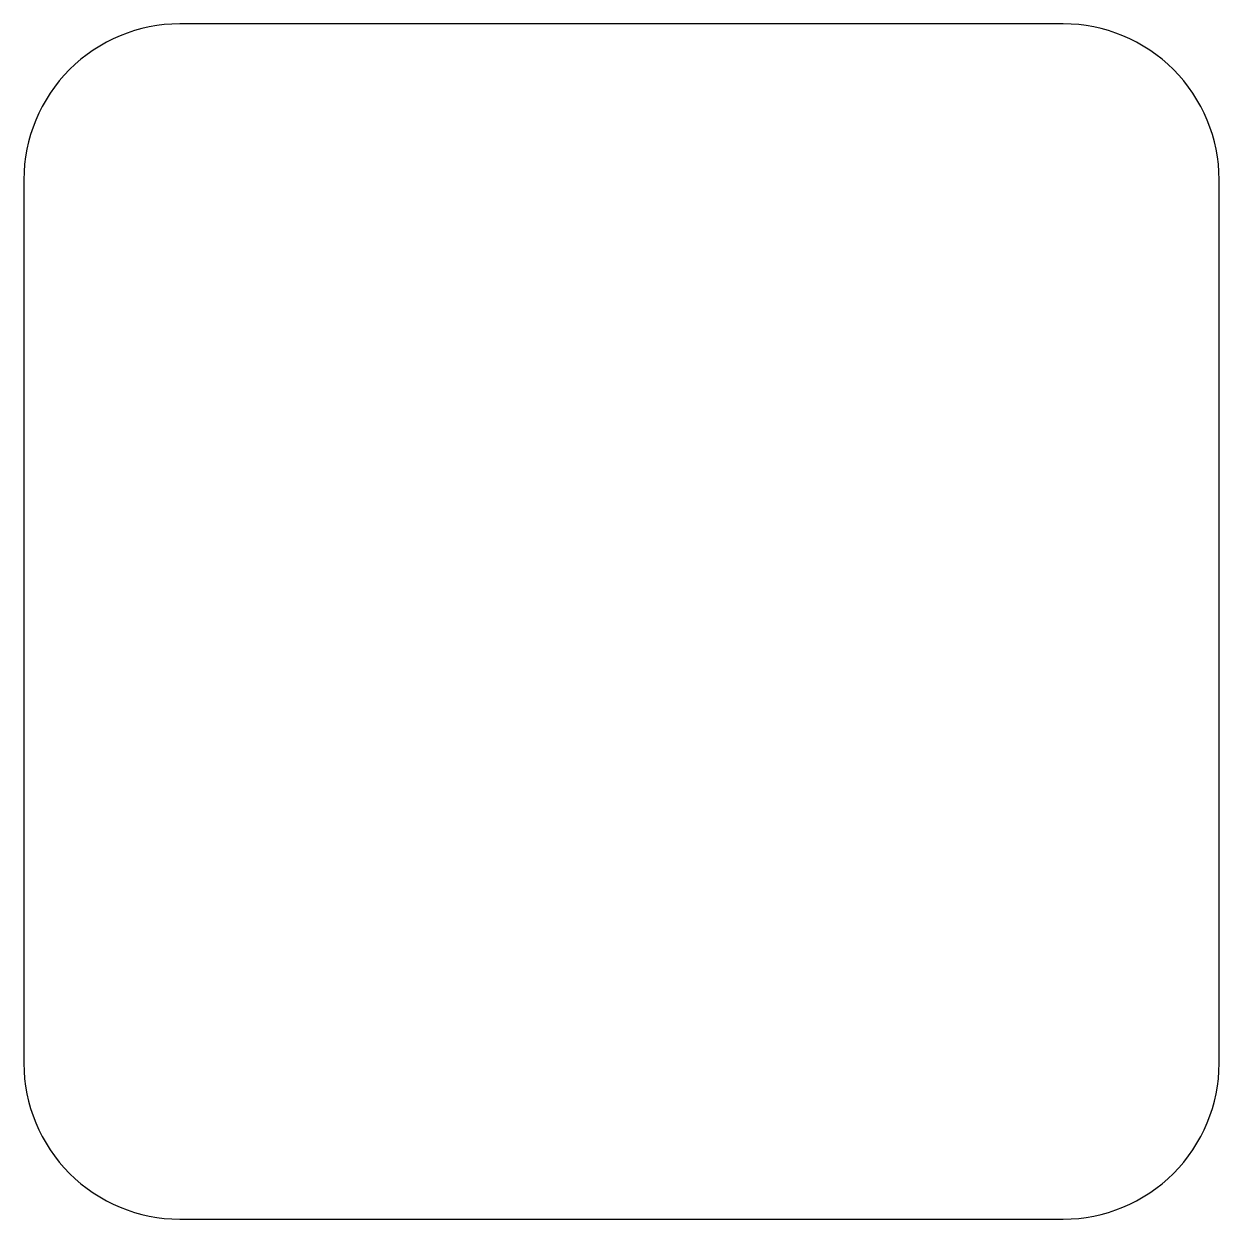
# Model space of a CAD drawing. Header units: millimetres. Extents: x -26.9 to 26.9, y -26.9 to 26.9.
import ezdxf

# ---------------------------------------------------------------- set-up
doc = ezdxf.new("R2010")
doc.units = ezdxf.units.MM
doc.layers.get('0').update_dxf_attribs({"linetype": 'CONTINUOUS'})

msp = doc.modelspace()

# ---------------------------------------------------------------- linework, layer by layer
msp.add_lwpolyline([(-26.85, -19.85, 0.414214), (-19.85, -26.85), (19.85, -26.85, 0.414214), (26.85, -19.85), (26.85, 19.85, 0.414214), (19.85, 26.85), (-19.85, 26.85, 0.414214), (-26.85, 19.85)], format="xyb", close=True)

doc.saveas('drawing.dxf')
